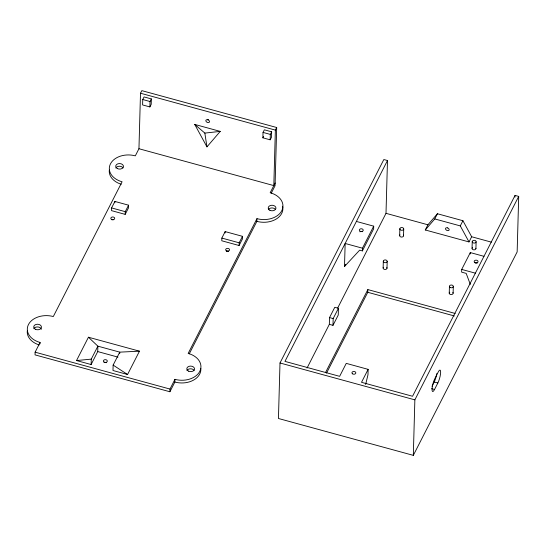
<?xml version="1.0" encoding="UTF-8"?>
<svg xmlns="http://www.w3.org/2000/svg" width="546" height="546" viewBox="0 0 546 546"><rect width="100%" height="100%" fill="white"/><g stroke="black" fill="none" stroke-linecap="round" stroke-linejoin="round"><path stroke-width="0.82" d="M271.253 193.202L275.068 185.722L276.692 127.511L141.823 90.636L140.499 93.223L138.95 148.73L135.312 155.856A19.39 13.875 1.6 0 0 110.476 163.834A19.39 13.875 1.6 0 0 122.086 181.777L53.303 316.543A19.39 13.875 1.6 0 0 28.467 324.522A19.39 13.875 1.6 0 0 40.076 342.458L35.115 352.177L35.04 354.886L169.908 391.762L174.87 382.043L174.945 379.34A19.39 13.875 1.6 0 0 199.781 371.362A19.39 13.875 1.6 0 0 188.172 353.419L256.954 218.653A19.39 13.875 1.6 0 0 281.791 210.681A19.39 13.875 1.6 0 0 270.181 192.738L275.143 183.019M40.042 343.816L40.076 342.458M91.114 364.537L91.264 359.125L97.877 346.164L88.438 337.223L76.536 360.551L91.114 364.537L97.727 351.576L97.877 346.164L119.751 352.143L139.469 351.18L127.566 374.501L112.988 370.516L113.138 365.103L119.751 352.143L119.71 353.692M111.589 207.924L111.514 210.633L125.184 214.373L128.487 207.89L128.563 205.187L114.899 201.447L111.589 207.924L125.259 211.664L125.184 214.373M114.858 202.798L114.899 201.447M142.752 99.522L142.602 104.934L149.891 106.927L151.208 104.341L151.365 98.922L144.069 96.929L142.752 99.522L150.041 101.515L149.891 106.927M169.908 391.762L169.983 389.059L174.945 379.34M221.853 238.076L221.778 240.779L239.087 245.516L242.397 239.039L242.472 236.329L225.157 231.593L221.853 238.076L239.162 242.806L239.087 245.516M225.123 232.951L225.157 231.593M189.257 353.856L256.879 221.362L256.954 218.653M262.885 137.824L263.035 132.412L264.36 129.818L271.649 131.811L271.498 137.23L270.174 139.817L262.885 137.824L263.547 136.527M270.174 139.817L270.325 134.405L271.649 131.811M276.692 127.511L275.368 130.105L273.819 185.606L138.95 148.73M280.002 362.981L278.446 418.489L413.315 455.364L517.151 251.918L518.7 196.41L515.055 195.413L412.544 396.273L361.513 382.316L368.127 369.362L346.253 363.377L339.639 376.337L284.964 361.391L387.483 160.531L383.831 159.534L280.002 362.981L414.864 399.863L413.315 455.364M329.34 324.351L329.531 317.581L334.787 307.282L338.431 308.278L338.247 315.049L332.985 325.348L329.34 324.351L307.043 368.038M332.985 325.348L333.176 318.577L338.431 308.278M344.506 266.482L345.154 243.468L362.462 248.198L362.387 250.907L359.657 250.164L344.506 266.482L345.618 264.312M326.535 373.102L367.779 292.294L367.854 289.585L455.221 313.472M368.127 369.362L367.977 374.774L365.622 384.507M356.395 221.437L373.71 226.174L373.635 228.876L362.387 250.907M383.128 267.936L383.319 261.165M337.694 307.992L386.002 213.329L387.483 160.531M386.991 268.223L387.182 261.459A1.938 1.385 1.6 0 0 384.432 260.039A1.938 1.385 1.6 0 0 384.138 262.435A1.938 1.385 1.6 0 0 387.182 261.459M399.665 235.538L399.849 228.767M403.528 235.831L403.719 229.061A1.938 1.385 1.6 0 0 400.962 227.648A1.938 1.385 1.6 0 0 400.675 230.037A1.938 1.385 1.6 0 0 403.719 229.061M449.235 293.195L449.426 286.425M453.112 293.147L453.303 286.384M483.968 256.32L470.304 252.58L461.704 269.431L461.629 272.133L466.182 273.382L470.311 284.391M470.263 253.938L470.304 252.58M472.058 248.321L472.249 241.55M475.921 248.614L476.112 241.844A1.938 1.385 1.6 0 0 473.362 240.424A1.938 1.385 1.6 0 0 473.068 242.82A1.938 1.385 1.6 0 0 476.112 241.844M515.008 197.12L515.055 195.413M150.041 101.515L151.365 98.922M125.259 211.664L128.563 205.187M239.162 242.806L242.472 236.329M362.462 248.198L373.71 226.174M325.457 372.665L367.854 289.585M471.662 236.752L469.014 241.939L425.279 229.975L427.921 224.795L437.414 213.745L462.926 220.72L471.662 236.752L491.386 242.144M425.279 229.975L434.766 218.932L437.414 213.745M469.014 241.939L460.285 225.907L462.926 220.72M414.864 399.863L518.7 196.41M431.995 386.315L434.2 381.995A7.76 1.747 -74.7 0 0 436.786 373.56M434.534 389.475L437.844 382.992A7.76 1.747 -74.7 0 0 440.642 372.392A7.76 1.747 -74.7 0 0 438.145 372.16L434.841 378.644A7.76 1.747 -74.7 0 0 432.043 389.243A7.76 1.747 -74.7 0 0 434.534 389.475L431.62 388.677M206.954 146.86L220.243 131.395L194.724 124.42L206.954 146.86L204.839 133.094L194.724 124.42M204.839 133.094L220.243 131.395M76.536 360.551L91.264 359.125M140.499 93.223L275.368 130.105M263.035 132.412L270.325 134.405M434.766 218.932L460.285 225.907M386.002 213.329L427.921 224.795M461.704 269.431L475.375 273.164M367.779 292.294L454.327 315.957M329.531 317.581L333.176 318.577M434.2 381.995L437.844 382.992M88.438 337.223L139.469 351.18M97.727 351.576L117.977 357.118M35.115 352.177L169.983 389.059M113.138 365.103L127.566 374.501M208.292 119.629A1.938 1.283 27 0 1 207.883 119.342M359.91 231.825A1.938 1.385 1.6 0 1 362.257 231.709M475.211 262.995A1.938 1.385 1.6 0 1 477.143 263.138M226.283 251.385A1.938 1.385 1.6 0 1 228.644 251.344M111.869 219.799A1.938 1.385 1.6 0 1 113.35 219.772M452.818 292.458A1.938 1.385 1.6 0 1 452.341 294.294A1.938 1.385 1.6 0 1 449.733 294.082A1.938 1.385 1.6 0 1 449.761 292.206M475.9 248.246A1.938 1.385 1.6 0 1 473.573 249.815A1.938 1.385 1.6 0 1 472.406 247.645M403.351 235.121A1.938 1.385 1.6 0 1 401.426 237.066A1.938 1.385 1.6 0 1 400.006 234.869M386.821 267.513A1.938 1.385 1.6 0 1 384.896 269.458A1.938 1.385 1.6 0 1 383.469 267.26M104.177 362.605A1.938 1.385 1.6 0 1 106.531 362.715M282.582 206.238A19.39 13.875 1.6 0 1 256.879 221.362M121.226 184.255A19.39 13.875 1.6 0 1 109.309 170.065M39.216 344.942A19.39 13.875 1.6 0 1 27.3 330.753M200.819 368.366A19.39 13.875 1.6 0 1 174.87 382.043M33.859 328.719A3.877 2.778 1.6 0 1 37.838 326.958A3.877 2.778 1.6 0 1 41.319 329.286M186.95 370.584A3.877 2.778 1.6 0 1 190.424 368.803A3.877 2.778 1.6 0 1 194.11 370.447M268.359 209.732A3.877 2.778 1.6 0 1 271.826 207.951A3.877 2.778 1.6 0 1 275.512 209.603M115.868 168.038A3.877 2.778 1.6 0 1 119.342 166.257A3.877 2.778 1.6 0 1 123.027 167.902M207.91 119.854L207.439 119.724A1.938 1.283 27 0 0 205.849 120.666A1.938 1.283 27 0 0 207.432 122.427L207.903 122.55A1.938 1.283 27 0 0 209.493 121.615A1.938 1.283 27 0 0 207.91 119.854M447.577 227.9L447.099 227.771A1.938 1.283 27 0 0 445.516 228.713A1.938 1.283 27 0 0 447.092 230.473L447.57 230.603A1.938 1.283 27 0 0 449.16 229.661A1.938 1.283 27 0 0 447.577 227.9M104.109 362.094A1.938 1.385 1.6 0 0 107.269 361.322A1.938 1.385 1.6 0 0 104.696 359.732A1.938 1.385 1.6 0 0 104.109 362.094M352.518 373.819A1.938 1.385 1.6 0 0 355.76 373.225A1.938 1.385 1.6 0 0 353.371 371.505A1.938 1.385 1.6 0 0 352.518 373.819M360.244 231.313A1.938 1.385 1.6 0 0 363.227 230.248A1.938 1.385 1.6 0 0 360.394 228.91A1.938 1.385 1.6 0 0 360.244 231.313M475 262.674A1.938 1.385 1.6 0 0 478.037 261.698A1.938 1.385 1.6 0 0 475.286 260.285A1.938 1.385 1.6 0 0 475 262.674M450.041 287.401A1.938 1.385 1.6 0 0 453.255 286.739A1.938 1.385 1.6 0 0 450.798 285.067A1.938 1.385 1.6 0 0 450.041 287.401M111.65 219.478A1.938 1.385 1.6 0 0 114.694 218.502A1.938 1.385 1.6 0 0 111.944 217.09A1.938 1.385 1.6 0 0 111.65 219.478M226.494 250.88A1.938 1.385 1.6 0 0 229.538 249.904A1.938 1.385 1.6 0 0 226.788 248.491A1.938 1.385 1.6 0 0 226.494 250.88M117.37 168.571A3.877 2.778 1.6 0 0 123.451 166.619A3.877 2.778 1.6 0 0 117.95 163.786A3.877 2.778 1.6 0 0 117.37 168.571M269.854 210.265A3.877 2.778 1.6 0 0 275.942 208.313A3.877 2.778 1.6 0 0 270.434 205.487A3.877 2.778 1.6 0 0 269.854 210.265M35.36 329.258A3.877 2.778 1.6 0 0 41.441 327.3A3.877 2.778 1.6 0 0 35.934 324.474A3.877 2.778 1.6 0 0 35.36 329.258M188.452 371.116A3.877 2.778 1.6 0 0 194.533 369.164A3.877 2.778 1.6 0 0 189.025 366.332A3.877 2.778 1.6 0 0 188.452 371.116"/></g></svg>
